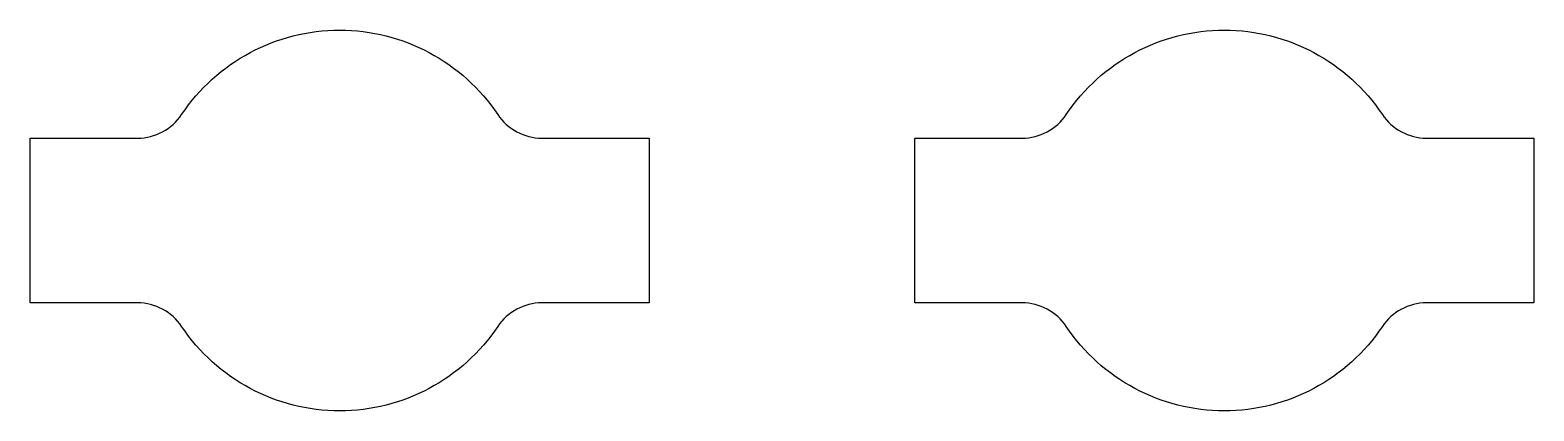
# Model space of a CAD drawing. Header units: millimetres. Extents: x 44.766 to 45.473, y 3.096 to 3.174.
# Drawn here: x 44.8242 to 44.9091, y 3.0962 to 3.1177 of the extents above; entities that cross this region are included whole.
import ezdxf

# ---------------------------------------------------------------- set-up
doc = ezdxf.new("R2010")
doc.units = ezdxf.units.MM
doc.header["$MEASUREMENT"] = 0

msp = doc.modelspace()

# ---------------------------------------------------------------- linework, layer by layer
at = {"color": 1}
for p, q in [((44.832731, 3.112956, 2.395), (44.832731, 3.112956, 2.4)), ((44.832731, 3.112956), (44.832731, 3.112956, 0.005)), ((44.832731, 3.112956, 2.0975), (44.832731, 3.112956, 2.1025)), ((44.832731, 3.112956, 1.7975), (44.832731, 3.112956, 1.8025)), ((44.832731, 3.112956, 1.4975), (44.832731, 3.112956, 1.5025)), ((44.832731, 3.112956, 0.8975), (44.832731, 3.112956, 0.9025)), ((44.832731, 3.112956, 0.5975), (44.832731, 3.112956, 0.6025)), ((44.832731, 3.112956, 0.2975), (44.832731, 3.112956, 0.3025)), ((44.832731, 3.112956, 1.1975), (44.832731, 3.112956, 1.2025)), ((44.850586, 3.112956, 2.395), (44.850586, 3.112956, 2.4)), ((44.850586, 3.112956), (44.850586, 3.112956, 0.005)), ((44.850586, 3.112956, 2.0975), (44.850586, 3.112956, 2.1025)), ((44.850586, 3.112956, 1.7975), (44.850586, 3.112956, 1.8025)), ((44.850586, 3.112956, 1.4975), (44.850586, 3.112956, 1.5025)), ((44.850586, 3.112956, 0.8975), (44.850586, 3.112956, 0.9025)), ((44.850586, 3.112956, 0.5975), (44.850586, 3.112956, 0.6025)), ((44.850586, 3.112956, 0.2975), (44.850586, 3.112956, 0.3025)), ((44.850586, 3.112956, 1.1975), (44.850586, 3.112956, 1.2025)), ((44.882703, 3.112956, 2.395), (44.882703, 3.112956, 2.4)), ((44.882703, 3.112956), (44.882703, 3.112956, 0.005)), ((44.882703, 3.112956, 2.0975), (44.882703, 3.112956, 2.1025)), ((44.882703, 3.112956, 1.7975), (44.882703, 3.112956, 1.8025)), ((44.882703, 3.112956, 1.4975), (44.882703, 3.112956, 1.5025)), ((44.882703, 3.112956, 0.8975), (44.882703, 3.112956, 0.9025)), ((44.882703, 3.112956, 0.5975), (44.882703, 3.112956, 0.6025)), ((44.882703, 3.112956, 0.2975), (44.882703, 3.112956, 0.3025)), ((44.882703, 3.112956, 1.1975), (44.882703, 3.112956, 1.2025)), ((44.900559, 3.112956, 2.395), (44.900559, 3.112956, 2.4)), ((44.900559, 3.112956), (44.900559, 3.112956, 0.005)), ((44.900559, 3.112956, 2.0975), (44.900559, 3.112956, 2.1025)), ((44.900559, 3.112956, 1.7975), (44.900559, 3.112956, 1.8025)), ((44.900559, 3.112956, 1.4975), (44.900559, 3.112956, 1.5025)), ((44.900559, 3.112956, 0.8975), (44.900559, 3.112956, 0.9025)), ((44.900559, 3.112956, 0.5975), (44.900559, 3.112956, 0.6025)), ((44.900559, 3.112956, 0.2975), (44.900559, 3.112956, 0.3025)), ((44.900559, 3.112956, 1.1975), (44.900559, 3.112956, 1.2025)), ((44.824168, 3.111626, 2.395), (44.824168, 3.111626, 2.4)), ((44.824168, 3.111626), (44.824168, 3.111626, 0.005)), ((44.824168, 3.111626, 2.0975), (44.824168, 3.111626, 2.1025)), ((44.824168, 3.111626, 1.7975), (44.824168, 3.111626, 1.8025)), ((44.824168, 3.111626, 1.4975), (44.824168, 3.111626, 1.5025)), ((44.824168, 3.111626, 0.8975), (44.824168, 3.111626, 0.9025)), ((44.824168, 3.111626, 0.5975), (44.824168, 3.111626, 0.6025)), ((44.824168, 3.111626, 0.2975), (44.824168, 3.111626, 0.3025)), ((44.824168, 3.111626, 1.1975), (44.824168, 3.111626, 1.2025)), ((44.830239, 3.111626, 2.395), (44.830239, 3.111626, 2.4)), ((44.830239, 3.111626), (44.830239, 3.111626, 0.005)), ((44.830239, 3.111626, 2.0975), (44.830239, 3.111626, 2.1025)), ((44.830239, 3.111626, 1.7975), (44.830239, 3.111626, 1.8025)), ((44.830239, 3.111626, 1.4975), (44.830239, 3.111626, 1.5025)), ((44.830239, 3.111626, 0.8975), (44.830239, 3.111626, 0.9025)), ((44.830239, 3.111626, 0.5975), (44.830239, 3.111626, 0.6025)), ((44.830239, 3.111626, 0.2975), (44.830239, 3.111626, 0.3025)), ((44.830239, 3.111626, 1.1975), (44.830239, 3.111626, 1.2025)), ((44.853078, 3.111626, 2.395), (44.853078, 3.111626, 2.4)), ((44.853078, 3.111626), (44.853078, 3.111626, 0.005)), ((44.853078, 3.111626, 2.0975), (44.853078, 3.111626, 2.1025)), ((44.853078, 3.111626, 1.7975), (44.853078, 3.111626, 1.8025)), ((44.853078, 3.111626, 1.4975), (44.853078, 3.111626, 1.5025)), ((44.853078, 3.111626, 0.8975), (44.853078, 3.111626, 0.9025)), ((44.853078, 3.111626, 0.5975), (44.853078, 3.111626, 0.6025)), ((44.853078, 3.111626, 0.2975), (44.853078, 3.111626, 0.3025)), ((44.853078, 3.111626, 1.1975), (44.853078, 3.111626, 1.2025)), ((44.859149, 3.111626, 2.395), (44.859149, 3.111626, 2.4)), ((44.859149, 3.111626), (44.859149, 3.111626, 0.005)), ((44.859149, 3.111626, 2.0975), (44.859149, 3.111626, 2.1025)), ((44.859149, 3.111626, 1.7975), (44.859149, 3.111626, 1.8025)), ((44.859149, 3.111626, 1.4975), (44.859149, 3.111626, 1.5025)), ((44.859149, 3.111626, 0.8975), (44.859149, 3.111626, 0.9025)), ((44.859149, 3.111626, 0.5975), (44.859149, 3.111626, 0.6025)), ((44.859149, 3.111626, 0.2975), (44.859149, 3.111626, 0.3025)), ((44.859149, 3.111626, 1.1975), (44.859149, 3.111626, 1.2025)), ((44.874141, 3.111626, 2.395), (44.874141, 3.111626, 2.4)), ((44.874141, 3.111626), (44.874141, 3.111626, 0.005)), ((44.874141, 3.111626, 2.0975), (44.874141, 3.111626, 2.1025)), ((44.874141, 3.111626, 1.7975), (44.874141, 3.111626, 1.8025)), ((44.874141, 3.111626, 1.4975), (44.874141, 3.111626, 1.5025)), ((44.874141, 3.111626, 0.8975), (44.874141, 3.111626, 0.9025)), ((44.874141, 3.111626, 0.5975), (44.874141, 3.111626, 0.6025)), ((44.874141, 3.111626, 0.2975), (44.874141, 3.111626, 0.3025)), ((44.874141, 3.111626, 1.1975), (44.874141, 3.111626, 1.2025)), ((44.880212, 3.111626, 2.395), (44.880212, 3.111626, 2.4)), ((44.880212, 3.111626), (44.880212, 3.111626, 0.005)), ((44.880212, 3.111626, 2.0975), (44.880212, 3.111626, 2.1025)), ((44.880212, 3.111626, 1.7975), (44.880212, 3.111626, 1.8025)), ((44.880212, 3.111626, 1.4975), (44.880212, 3.111626, 1.5025)), ((44.880212, 3.111626, 0.8975), (44.880212, 3.111626, 0.9025)), ((44.880212, 3.111626, 0.5975), (44.880212, 3.111626, 0.6025)), ((44.880212, 3.111626, 0.2975), (44.880212, 3.111626, 0.3025)), ((44.880212, 3.111626, 1.1975), (44.880212, 3.111626, 1.2025)), ((44.90305, 3.111626, 2.395), (44.90305, 3.111626, 2.4)), ((44.90305, 3.111626), (44.90305, 3.111626, 0.005)), ((44.90305, 3.111626, 2.0975), (44.90305, 3.111626, 2.1025)), ((44.90305, 3.111626, 1.7975), (44.90305, 3.111626, 1.8025)), ((44.90305, 3.111626, 1.4975), (44.90305, 3.111626, 1.5025)), ((44.90305, 3.111626, 0.8975), (44.90305, 3.111626, 0.9025)), ((44.90305, 3.111626, 0.5975), (44.90305, 3.111626, 0.6025)), ((44.90305, 3.111626, 0.2975), (44.90305, 3.111626, 0.3025)), ((44.90305, 3.111626, 1.1975), (44.90305, 3.111626, 1.2025)), ((44.909121, 3.111626, 2.395), (44.909121, 3.111626, 2.4)), ((44.909121, 3.111626), (44.909121, 3.111626, 0.005)), ((44.909121, 3.111626, 2.0975), (44.909121, 3.111626, 2.1025)), ((44.909121, 3.111626, 1.7975), (44.909121, 3.111626, 1.8025)), ((44.909121, 3.111626, 1.4975), (44.909121, 3.111626, 1.5025)), ((44.909121, 3.111626, 0.8975), (44.909121, 3.111626, 0.9025)), ((44.909121, 3.111626, 0.5975), (44.909121, 3.111626, 0.6025)), ((44.909121, 3.111626, 0.2975), (44.909121, 3.111626, 0.3025)), ((44.909121, 3.111626, 1.1975), (44.909121, 3.111626, 1.2025)), ((44.824168, 3.102331, 2.395), (44.824168, 3.102331, 2.4)), ((44.824168, 3.102331), (44.824168, 3.102331, 0.005)), ((44.824168, 3.102331, 2.0975), (44.824168, 3.102331, 2.1025)), ((44.824168, 3.102331, 1.7975), (44.824168, 3.102331, 1.8025)), ((44.824168, 3.102331, 1.4975), (44.824168, 3.102331, 1.5025)), ((44.824168, 3.102331, 0.8975), (44.824168, 3.102331, 0.9025)), ((44.824168, 3.102331, 0.5975), (44.824168, 3.102331, 0.6025)), ((44.824168, 3.102331, 0.2975), (44.824168, 3.102331, 0.3025)), ((44.824168, 3.102331, 1.1975), (44.824168, 3.102331, 1.2025)), ((44.830239, 3.102331, 2.395), (44.830239, 3.102331, 2.4)), ((44.830239, 3.102331), (44.830239, 3.102331, 0.005)), ((44.830239, 3.102331, 2.0975), (44.830239, 3.102331, 2.1025)), ((44.830239, 3.102331, 1.7975), (44.830239, 3.102331, 1.8025)), ((44.830239, 3.102331, 1.4975), (44.830239, 3.102331, 1.5025)), ((44.830239, 3.102331, 0.8975), (44.830239, 3.102331, 0.9025)), ((44.830239, 3.102331, 0.5975), (44.830239, 3.102331, 0.6025)), ((44.830239, 3.102331, 0.2975), (44.830239, 3.102331, 0.3025)), ((44.830239, 3.102331, 1.1975), (44.830239, 3.102331, 1.2025)), ((44.853078, 3.102331, 2.395), (44.853078, 3.102331, 2.4)), ((44.853078, 3.102331), (44.853078, 3.102331, 0.005)), ((44.853078, 3.102331, 2.0975), (44.853078, 3.102331, 2.1025)), ((44.853078, 3.102331, 1.7975), (44.853078, 3.102331, 1.8025)), ((44.853078, 3.102331, 1.4975), (44.853078, 3.102331, 1.5025)), ((44.853078, 3.102331, 0.8975), (44.853078, 3.102331, 0.9025)), ((44.853078, 3.102331, 0.5975), (44.853078, 3.102331, 0.6025)), ((44.853078, 3.102331, 0.2975), (44.853078, 3.102331, 0.3025)), ((44.853078, 3.102331, 1.1975), (44.853078, 3.102331, 1.2025)), ((44.859149, 3.102331, 2.395), (44.859149, 3.102331, 2.4)), ((44.859149, 3.102331), (44.859149, 3.102331, 0.005)), ((44.859149, 3.102331, 2.0975), (44.859149, 3.102331, 2.1025)), ((44.859149, 3.102331, 1.7975), (44.859149, 3.102331, 1.8025)), ((44.859149, 3.102331, 1.4975), (44.859149, 3.102331, 1.5025)), ((44.859149, 3.102331, 0.8975), (44.859149, 3.102331, 0.9025)), ((44.859149, 3.102331, 0.5975), (44.859149, 3.102331, 0.6025)), ((44.859149, 3.102331, 0.2975), (44.859149, 3.102331, 0.3025)), ((44.859149, 3.102331, 1.1975), (44.859149, 3.102331, 1.2025)), ((44.874141, 3.102331, 2.395), (44.874141, 3.102331, 2.4)), ((44.874141, 3.102331), (44.874141, 3.102331, 0.005)), ((44.874141, 3.102331, 2.0975), (44.874141, 3.102331, 2.1025)), ((44.874141, 3.102331, 1.7975), (44.874141, 3.102331, 1.8025)), ((44.874141, 3.102331, 1.4975), (44.874141, 3.102331, 1.5025)), ((44.874141, 3.102331, 0.8975), (44.874141, 3.102331, 0.9025)), ((44.874141, 3.102331, 0.5975), (44.874141, 3.102331, 0.6025)), ((44.874141, 3.102331, 0.2975), (44.874141, 3.102331, 0.3025)), ((44.874141, 3.102331, 1.1975), (44.874141, 3.102331, 1.2025)), ((44.880212, 3.102331, 2.395), (44.880212, 3.102331, 2.4)), ((44.880212, 3.102331), (44.880212, 3.102331, 0.005)), ((44.880212, 3.102331, 2.0975), (44.880212, 3.102331, 2.1025)), ((44.880212, 3.102331, 1.7975), (44.880212, 3.102331, 1.8025)), ((44.880212, 3.102331, 1.4975), (44.880212, 3.102331, 1.5025)), ((44.880212, 3.102331, 0.8975), (44.880212, 3.102331, 0.9025)), ((44.880212, 3.102331, 0.5975), (44.880212, 3.102331, 0.6025)), ((44.880212, 3.102331, 0.2975), (44.880212, 3.102331, 0.3025)), ((44.880212, 3.102331, 1.1975), (44.880212, 3.102331, 1.2025)), ((44.90305, 3.102331, 2.395), (44.90305, 3.102331, 2.4)), ((44.90305, 3.102331), (44.90305, 3.102331, 0.005)), ((44.90305, 3.102331, 2.0975), (44.90305, 3.102331, 2.1025)), ((44.90305, 3.102331, 1.7975), (44.90305, 3.102331, 1.8025)), ((44.90305, 3.102331, 1.4975), (44.90305, 3.102331, 1.5025)), ((44.90305, 3.102331, 0.8975), (44.90305, 3.102331, 0.9025)), ((44.90305, 3.102331, 0.5975), (44.90305, 3.102331, 0.6025)), ((44.90305, 3.102331, 0.2975), (44.90305, 3.102331, 0.3025)), ((44.90305, 3.102331, 1.1975), (44.90305, 3.102331, 1.2025)), ((44.909121, 3.102331, 2.395), (44.909121, 3.102331, 2.4)), ((44.909121, 3.102331), (44.909121, 3.102331, 0.005)), ((44.909121, 3.102331, 2.0975), (44.909121, 3.102331, 2.1025)), ((44.909121, 3.102331, 1.7975), (44.909121, 3.102331, 1.8025)), ((44.909121, 3.102331, 1.4975), (44.909121, 3.102331, 1.5025)), ((44.909121, 3.102331, 0.8975), (44.909121, 3.102331, 0.9025)), ((44.909121, 3.102331, 0.5975), (44.909121, 3.102331, 0.6025)), ((44.909121, 3.102331, 0.2975), (44.909121, 3.102331, 0.3025)), ((44.909121, 3.102331, 1.1975), (44.909121, 3.102331, 1.2025)), ((44.832731, 3.101001, 2.395), (44.832731, 3.101001, 2.4)), ((44.832731, 3.101001), (44.832731, 3.101001, 0.005)), ((44.832731, 3.101001, 2.0975), (44.832731, 3.101001, 2.1025)), ((44.832731, 3.101001, 1.7975), (44.832731, 3.101001, 1.8025)), ((44.832731, 3.101001, 1.4975), (44.832731, 3.101001, 1.5025)), ((44.832731, 3.101001, 0.8975), (44.832731, 3.101001, 0.9025)), ((44.832731, 3.101001, 0.5975), (44.832731, 3.101001, 0.6025)), ((44.832731, 3.101001, 0.2975), (44.832731, 3.101001, 0.3025)), ((44.832731, 3.101001, 1.1975), (44.832731, 3.101001, 1.2025)), ((44.850586, 3.101001, 2.395), (44.850586, 3.101001, 2.4)), ((44.850586, 3.101001), (44.850586, 3.101001, 0.005)), ((44.850586, 3.101001, 2.0975), (44.850586, 3.101001, 2.1025)), ((44.850586, 3.101001, 1.7975), (44.850586, 3.101001, 1.8025)), ((44.850586, 3.101001, 1.4975), (44.850586, 3.101001, 1.5025)), ((44.850586, 3.101001, 0.8975), (44.850586, 3.101001, 0.9025)), ((44.850586, 3.101001, 0.5975), (44.850586, 3.101001, 0.6025)), ((44.850586, 3.101001, 0.2975), (44.850586, 3.101001, 0.3025)), ((44.850586, 3.101001, 1.1975), (44.850586, 3.101001, 1.2025)), ((44.882703, 3.101001, 2.395), (44.882703, 3.101001, 2.4)), ((44.882703, 3.101001), (44.882703, 3.101001, 0.005)), ((44.882703, 3.101001, 2.0975), (44.882703, 3.101001, 2.1025)), ((44.882703, 3.101001, 1.7975), (44.882703, 3.101001, 1.8025)), ((44.882703, 3.101001, 1.4975), (44.882703, 3.101001, 1.5025)), ((44.882703, 3.101001, 0.8975), (44.882703, 3.101001, 0.9025)), ((44.882703, 3.101001, 0.5975), (44.882703, 3.101001, 0.6025)), ((44.882703, 3.101001, 0.2975), (44.882703, 3.101001, 0.3025)), ((44.882703, 3.101001, 1.1975), (44.882703, 3.101001, 1.2025)), ((44.900559, 3.101001, 2.395), (44.900559, 3.101001, 2.4)), ((44.900559, 3.101001), (44.900559, 3.101001, 0.005)), ((44.900559, 3.101001, 2.0975), (44.900559, 3.101001, 2.1025)), ((44.900559, 3.101001, 1.7975), (44.900559, 3.101001, 1.8025)), ((44.900559, 3.101001, 1.4975), (44.900559, 3.101001, 1.5025)), ((44.900559, 3.101001, 0.8975), (44.900559, 3.101001, 0.9025)), ((44.900559, 3.101001, 0.5975), (44.900559, 3.101001, 0.6025)), ((44.900559, 3.101001, 0.2975), (44.900559, 3.101001, 0.3025)), ((44.900559, 3.101001, 1.1975), (44.900559, 3.101001, 1.2025))]:
    msp.add_line(p, q, dxfattribs=at)
for points, elevation in [([(44.830239, 3.111626, 0.250233), (44.832731, 3.112956, -0.533898), (44.850586, 3.112956, 0.250233), (44.853078, 3.111626), (44.859149, 3.111626), (44.859149, 3.102331), (44.853078, 3.102331, 0.250233), (44.850586, 3.101001, -0.533898), (44.832731, 3.101001, 0.250233), (44.830239, 3.102331), (44.824168, 3.102331), (44.824168, 3.111626)], 2.4), ([(44.830239, 3.111626, 0.250233), (44.832731, 3.112956, -0.533898), (44.850586, 3.112956, 0.250233), (44.853078, 3.111626), (44.859149, 3.111626), (44.859149, 3.102331), (44.853078, 3.102331, 0.250233), (44.850586, 3.101001, -0.533898), (44.832731, 3.101001, 0.250233), (44.830239, 3.102331), (44.824168, 3.102331), (44.824168, 3.111626)], 2.395), ([(44.830239, 3.111626, 0.250233), (44.832731, 3.112956, -0.533898), (44.850586, 3.112956, 0.250233), (44.853078, 3.111626), (44.859149, 3.111626), (44.859149, 3.102331), (44.853078, 3.102331, 0.250233), (44.850586, 3.101001, -0.533898), (44.832731, 3.101001, 0.250233), (44.830239, 3.102331), (44.824168, 3.102331), (44.824168, 3.111626)], 0.005), ([(44.830239, 3.111626, 0.250233), (44.832731, 3.112956, -0.533898), (44.850586, 3.112956, 0.250233), (44.853078, 3.111626), (44.859149, 3.111626), (44.859149, 3.102331), (44.853078, 3.102331, 0.250233), (44.850586, 3.101001, -0.533898), (44.832731, 3.101001, 0.250233), (44.830239, 3.102331), (44.824168, 3.102331), (44.824168, 3.111626)], 2.1025), ([(44.830239, 3.111626, 0.250233), (44.832731, 3.112956, -0.533898), (44.850586, 3.112956, 0.250233), (44.853078, 3.111626), (44.859149, 3.111626), (44.859149, 3.102331), (44.853078, 3.102331, 0.250233), (44.850586, 3.101001, -0.533898), (44.832731, 3.101001, 0.250233), (44.830239, 3.102331), (44.824168, 3.102331), (44.824168, 3.111626)], 2.0975), ([(44.830239, 3.111626, 0.250233), (44.832731, 3.112956, -0.533898), (44.850586, 3.112956, 0.250233), (44.853078, 3.111626), (44.859149, 3.111626), (44.859149, 3.102331), (44.853078, 3.102331, 0.250233), (44.850586, 3.101001, -0.533898), (44.832731, 3.101001, 0.250233), (44.830239, 3.102331), (44.824168, 3.102331), (44.824168, 3.111626)], 1.8025), ([(44.830239, 3.111626, 0.250233), (44.832731, 3.112956, -0.533898), (44.850586, 3.112956, 0.250233), (44.853078, 3.111626), (44.859149, 3.111626), (44.859149, 3.102331), (44.853078, 3.102331, 0.250233), (44.850586, 3.101001, -0.533898), (44.832731, 3.101001, 0.250233), (44.830239, 3.102331), (44.824168, 3.102331), (44.824168, 3.111626)], 1.7975), ([(44.830239, 3.111626, 0.250233), (44.832731, 3.112956, -0.533898), (44.850586, 3.112956, 0.250233), (44.853078, 3.111626), (44.859149, 3.111626), (44.859149, 3.102331), (44.853078, 3.102331, 0.250233), (44.850586, 3.101001, -0.533898), (44.832731, 3.101001, 0.250233), (44.830239, 3.102331), (44.824168, 3.102331), (44.824168, 3.111626)], 1.5025), ([(44.830239, 3.111626, 0.250233), (44.832731, 3.112956, -0.533898), (44.850586, 3.112956, 0.250233), (44.853078, 3.111626), (44.859149, 3.111626), (44.859149, 3.102331), (44.853078, 3.102331, 0.250233), (44.850586, 3.101001, -0.533898), (44.832731, 3.101001, 0.250233), (44.830239, 3.102331), (44.824168, 3.102331), (44.824168, 3.111626)], 1.4975), ([(44.830239, 3.111626, 0.250233), (44.832731, 3.112956, -0.533898), (44.850586, 3.112956, 0.250233), (44.853078, 3.111626), (44.859149, 3.111626), (44.859149, 3.102331), (44.853078, 3.102331, 0.250233), (44.850586, 3.101001, -0.533898), (44.832731, 3.101001, 0.250233), (44.830239, 3.102331), (44.824168, 3.102331), (44.824168, 3.111626)], 0.9025), ([(44.830239, 3.111626, 0.250233), (44.832731, 3.112956, -0.533898), (44.850586, 3.112956, 0.250233), (44.853078, 3.111626), (44.859149, 3.111626), (44.859149, 3.102331), (44.853078, 3.102331, 0.250233), (44.850586, 3.101001, -0.533898), (44.832731, 3.101001, 0.250233), (44.830239, 3.102331), (44.824168, 3.102331), (44.824168, 3.111626)], 0.8975), ([(44.830239, 3.111626, 0.250233), (44.832731, 3.112956, -0.533898), (44.850586, 3.112956, 0.250233), (44.853078, 3.111626), (44.859149, 3.111626), (44.859149, 3.102331), (44.853078, 3.102331, 0.250233), (44.850586, 3.101001, -0.533898), (44.832731, 3.101001, 0.250233), (44.830239, 3.102331), (44.824168, 3.102331), (44.824168, 3.111626)], 0.6025), ([(44.830239, 3.111626, 0.250233), (44.832731, 3.112956, -0.533898), (44.850586, 3.112956, 0.250233), (44.853078, 3.111626), (44.859149, 3.111626), (44.859149, 3.102331), (44.853078, 3.102331, 0.250233), (44.850586, 3.101001, -0.533898), (44.832731, 3.101001, 0.250233), (44.830239, 3.102331), (44.824168, 3.102331), (44.824168, 3.111626)], 0.5975), ([(44.830239, 3.111626, 0.250233), (44.832731, 3.112956, -0.533898), (44.850586, 3.112956, 0.250233), (44.853078, 3.111626), (44.859149, 3.111626), (44.859149, 3.102331), (44.853078, 3.102331, 0.250233), (44.850586, 3.101001, -0.533898), (44.832731, 3.101001, 0.250233), (44.830239, 3.102331), (44.824168, 3.102331), (44.824168, 3.111626)], 0.3025), ([(44.830239, 3.111626, 0.250233), (44.832731, 3.112956, -0.533898), (44.850586, 3.112956, 0.250233), (44.853078, 3.111626), (44.859149, 3.111626), (44.859149, 3.102331), (44.853078, 3.102331, 0.250233), (44.850586, 3.101001, -0.533898), (44.832731, 3.101001, 0.250233), (44.830239, 3.102331), (44.824168, 3.102331), (44.824168, 3.111626)], 0.2975), ([(44.830239, 3.111626, 0.250233), (44.832731, 3.112956, -0.533898), (44.850586, 3.112956, 0.250233), (44.853078, 3.111626), (44.859149, 3.111626), (44.859149, 3.102331), (44.853078, 3.102331, 0.250233), (44.850586, 3.101001, -0.533898), (44.832731, 3.101001, 0.250233), (44.830239, 3.102331), (44.824168, 3.102331), (44.824168, 3.111626)], 1.2025), ([(44.830239, 3.111626, 0.250233), (44.832731, 3.112956, -0.533898), (44.850586, 3.112956, 0.250233), (44.853078, 3.111626), (44.859149, 3.111626), (44.859149, 3.102331), (44.853078, 3.102331, 0.250233), (44.850586, 3.101001, -0.533898), (44.832731, 3.101001, 0.250233), (44.830239, 3.102331), (44.824168, 3.102331), (44.824168, 3.111626)], 1.1975), ([(44.880212, 3.111626, 0.250233), (44.882703, 3.112956, -0.533898), (44.900559, 3.112956, 0.250233), (44.90305, 3.111626), (44.909121, 3.111626), (44.909121, 3.102331), (44.90305, 3.102331, 0.250233), (44.900559, 3.101001, -0.533898), (44.882703, 3.101001, 0.250233), (44.880212, 3.102331), (44.874141, 3.102331), (44.874141, 3.111626)], 2.4), ([(44.880212, 3.111626, 0.250233), (44.882703, 3.112956, -0.533898), (44.900559, 3.112956, 0.250233), (44.90305, 3.111626), (44.909121, 3.111626), (44.909121, 3.102331), (44.90305, 3.102331, 0.250233), (44.900559, 3.101001, -0.533898), (44.882703, 3.101001, 0.250233), (44.880212, 3.102331), (44.874141, 3.102331), (44.874141, 3.111626)], 2.395), ([(44.880212, 3.111626, 0.250233), (44.882703, 3.112956, -0.533898), (44.900559, 3.112956, 0.250233), (44.90305, 3.111626), (44.909121, 3.111626), (44.909121, 3.102331), (44.90305, 3.102331, 0.250233), (44.900559, 3.101001, -0.533898), (44.882703, 3.101001, 0.250233), (44.880212, 3.102331), (44.874141, 3.102331), (44.874141, 3.111626)], 0.005), ([(44.880212, 3.111626, 0.250233), (44.882703, 3.112956, -0.533898), (44.900559, 3.112956, 0.250233), (44.90305, 3.111626), (44.909121, 3.111626), (44.909121, 3.102331), (44.90305, 3.102331, 0.250233), (44.900559, 3.101001, -0.533898), (44.882703, 3.101001, 0.250233), (44.880212, 3.102331), (44.874141, 3.102331), (44.874141, 3.111626)], 2.1025), ([(44.880212, 3.111626, 0.250233), (44.882703, 3.112956, -0.533898), (44.900559, 3.112956, 0.250233), (44.90305, 3.111626), (44.909121, 3.111626), (44.909121, 3.102331), (44.90305, 3.102331, 0.250233), (44.900559, 3.101001, -0.533898), (44.882703, 3.101001, 0.250233), (44.880212, 3.102331), (44.874141, 3.102331), (44.874141, 3.111626)], 2.0975), ([(44.880212, 3.111626, 0.250233), (44.882703, 3.112956, -0.533898), (44.900559, 3.112956, 0.250233), (44.90305, 3.111626), (44.909121, 3.111626), (44.909121, 3.102331), (44.90305, 3.102331, 0.250233), (44.900559, 3.101001, -0.533898), (44.882703, 3.101001, 0.250233), (44.880212, 3.102331), (44.874141, 3.102331), (44.874141, 3.111626)], 1.8025), ([(44.880212, 3.111626, 0.250233), (44.882703, 3.112956, -0.533898), (44.900559, 3.112956, 0.250233), (44.90305, 3.111626), (44.909121, 3.111626), (44.909121, 3.102331), (44.90305, 3.102331, 0.250233), (44.900559, 3.101001, -0.533898), (44.882703, 3.101001, 0.250233), (44.880212, 3.102331), (44.874141, 3.102331), (44.874141, 3.111626)], 1.7975), ([(44.880212, 3.111626, 0.250233), (44.882703, 3.112956, -0.533898), (44.900559, 3.112956, 0.250233), (44.90305, 3.111626), (44.909121, 3.111626), (44.909121, 3.102331), (44.90305, 3.102331, 0.250233), (44.900559, 3.101001, -0.533898), (44.882703, 3.101001, 0.250233), (44.880212, 3.102331), (44.874141, 3.102331), (44.874141, 3.111626)], 1.5025), ([(44.880212, 3.111626, 0.250233), (44.882703, 3.112956, -0.533898), (44.900559, 3.112956, 0.250233), (44.90305, 3.111626), (44.909121, 3.111626), (44.909121, 3.102331), (44.90305, 3.102331, 0.250233), (44.900559, 3.101001, -0.533898), (44.882703, 3.101001, 0.250233), (44.880212, 3.102331), (44.874141, 3.102331), (44.874141, 3.111626)], 1.4975), ([(44.880212, 3.111626, 0.250233), (44.882703, 3.112956, -0.533898), (44.900559, 3.112956, 0.250233), (44.90305, 3.111626), (44.909121, 3.111626), (44.909121, 3.102331), (44.90305, 3.102331, 0.250233), (44.900559, 3.101001, -0.533898), (44.882703, 3.101001, 0.250233), (44.880212, 3.102331), (44.874141, 3.102331), (44.874141, 3.111626)], 0.9025), ([(44.880212, 3.111626, 0.250233), (44.882703, 3.112956, -0.533898), (44.900559, 3.112956, 0.250233), (44.90305, 3.111626), (44.909121, 3.111626), (44.909121, 3.102331), (44.90305, 3.102331, 0.250233), (44.900559, 3.101001, -0.533898), (44.882703, 3.101001, 0.250233), (44.880212, 3.102331), (44.874141, 3.102331), (44.874141, 3.111626)], 0.8975), ([(44.880212, 3.111626, 0.250233), (44.882703, 3.112956, -0.533898), (44.900559, 3.112956, 0.250233), (44.90305, 3.111626), (44.909121, 3.111626), (44.909121, 3.102331), (44.90305, 3.102331, 0.250233), (44.900559, 3.101001, -0.533898), (44.882703, 3.101001, 0.250233), (44.880212, 3.102331), (44.874141, 3.102331), (44.874141, 3.111626)], 0.6025), ([(44.880212, 3.111626, 0.250233), (44.882703, 3.112956, -0.533898), (44.900559, 3.112956, 0.250233), (44.90305, 3.111626), (44.909121, 3.111626), (44.909121, 3.102331), (44.90305, 3.102331, 0.250233), (44.900559, 3.101001, -0.533898), (44.882703, 3.101001, 0.250233), (44.880212, 3.102331), (44.874141, 3.102331), (44.874141, 3.111626)], 0.5975), ([(44.880212, 3.111626, 0.250233), (44.882703, 3.112956, -0.533898), (44.900559, 3.112956, 0.250233), (44.90305, 3.111626), (44.909121, 3.111626), (44.909121, 3.102331), (44.90305, 3.102331, 0.250233), (44.900559, 3.101001, -0.533898), (44.882703, 3.101001, 0.250233), (44.880212, 3.102331), (44.874141, 3.102331), (44.874141, 3.111626)], 0.3025), ([(44.880212, 3.111626, 0.250233), (44.882703, 3.112956, -0.533898), (44.900559, 3.112956, 0.250233), (44.90305, 3.111626), (44.909121, 3.111626), (44.909121, 3.102331), (44.90305, 3.102331, 0.250233), (44.900559, 3.101001, -0.533898), (44.882703, 3.101001, 0.250233), (44.880212, 3.102331), (44.874141, 3.102331), (44.874141, 3.111626)], 0.2975), ([(44.880212, 3.111626, 0.250233), (44.882703, 3.112956, -0.533898), (44.900559, 3.112956, 0.250233), (44.90305, 3.111626), (44.909121, 3.111626), (44.909121, 3.102331), (44.90305, 3.102331, 0.250233), (44.900559, 3.101001, -0.533898), (44.882703, 3.101001, 0.250233), (44.880212, 3.102331), (44.874141, 3.102331), (44.874141, 3.111626)], 1.2025), ([(44.880212, 3.111626, 0.250233), (44.882703, 3.112956, -0.533898), (44.900559, 3.112956, 0.250233), (44.90305, 3.111626), (44.909121, 3.111626), (44.909121, 3.102331), (44.90305, 3.102331, 0.250233), (44.900559, 3.101001, -0.533898), (44.882703, 3.101001, 0.250233), (44.880212, 3.102331), (44.874141, 3.102331), (44.874141, 3.111626)], 1.1975)]:
    msp.add_lwpolyline(points, format="xyb", close=True, dxfattribs=dict(at, elevation=elevation))
for points in [[(44.830239, 3.111626, 0.250233), (44.832731, 3.112956, -0.533898), (44.850586, 3.112956, 0.250233), (44.853078, 3.111626), (44.859149, 3.111626), (44.859149, 3.102331), (44.853078, 3.102331, 0.250233), (44.850586, 3.101001, -0.533898), (44.832731, 3.101001, 0.250233), (44.830239, 3.102331), (44.824168, 3.102331), (44.824168, 3.111626)], [(44.880212, 3.111626, 0.250233), (44.882703, 3.112956, -0.533898), (44.900559, 3.112956, 0.250233), (44.90305, 3.111626), (44.909121, 3.111626), (44.909121, 3.102331), (44.90305, 3.102331, 0.250233), (44.900559, 3.101001, -0.533898), (44.882703, 3.101001, 0.250233), (44.880212, 3.102331), (44.874141, 3.102331), (44.874141, 3.111626)]]:
    msp.add_lwpolyline(points, format="xyb", close=True, dxfattribs=at)

doc.saveas('drawing.dxf')
